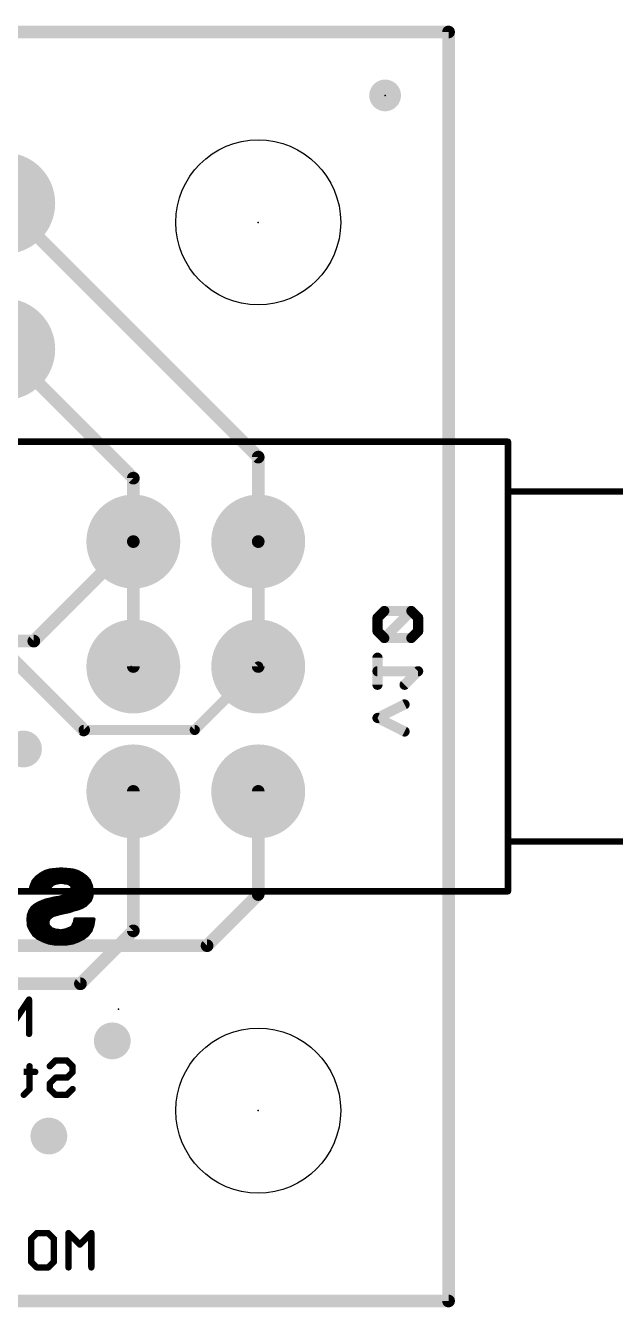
# Model space of a CAD drawing. Extents: x -34 to 73, y -20 to 26.
# Drawn here: x 23.28 to 35.09, y -0.13 to 25.53 of the extents above; entities that cross this region are included whole.
import ezdxf

# ---------------------------------------------------------------- set-up
doc = ezdxf.new("R2010")
doc.units = 0
for name, color, linetype in [('1', 12, 'CONTINUOUS'), ('16', 132, 'CONTINUOUS'), ('17', 110, 'CONTINUOUS'), ('18', 110, 'CONTINUOUS'), ('20', 53, 'CONTINUOUS'), ('21', 41, 'CONTINUOUS'), ('22', 40, 'CONTINUOUS'), ('23', 53, 'CONTINUOUS'), ('24', 53, 'CONTINUOUS'), ('51', 53, 'CONTINUOUS')]:
    doc.layers.add(name, color=color, linetype=linetype)

# ---------------------------------------------------------------- blocks, each defined once
blk = doc.blocks.new('PIE')
at = {"const_width": 0.5}
blk.add_lwpolyline([(0, -0.25, 1), (0, 0.25, 1), (0, -0.25)], format="xyb", dxfattribs=at)
blk = doc.blocks.new('ROUNDP')
at = {"const_width": 0.5}
blk.add_lwpolyline([(0, -0.25, 1), (0, 0.25, 1), (0, -0.25)], format="xyb", dxfattribs=at)
blk = doc.blocks.new('ROUNDV')
at = {"const_width": 0.5}
blk.add_lwpolyline([(0, -0.25, 1), (0, 0.25, 1), (0, -0.25)], format="xyb", dxfattribs=at)

msp = doc.modelspace()

# ---------------------------------------------------------------- linework, layer by layer
at = {"layer": '1'}
for points, const_width in [([(0, 25.4), (31.75, 25.4)], 0.254), ([(31.75, 25.4), (31.75, 0)], 0.254), ([(22.86, 21.971), (27.94, 16.891)], 0.254), ([(22.86, 19.05), (25.44, 16.47)], 0.254), ([(27.94, 16.891), (27.94, 15.2)], 0.254), ([(25.44, 16.47), (25.44, 15.2)], 0.254), ([(25.44, 15.2), (25.44, 12.7)], 0.254), ([(27.94, 15.2), (27.94, 12.7)], 0.254), ([(22.6676, 13.208), (24.4456, 11.43)], 0.254), ([(26.67, 11.43), (27.94, 12.7)], 0.2032), ([(24.4456, 11.43), (26.67, 11.43)], 0.2032), ([(27.94, 10.2), (27.94, 8.1359)], 0.254), ([(27.94, 8.1359), (26.9161, 7.112)], 0.254), ([(26.9161, 7.112), (21.463, 7.112)], 0.254), ([(31.75, 0), (0, 0)], 0.254)]:
    msp.add_lwpolyline(points, dxfattribs=dict(at, const_width=const_width))
for points, const_width in [([(31.8135, 25.4, 1), (31.6865, 25.4)], 0.127), ([(31.75, 25.3365, 1), (31.75, 25.4635)], 0.127), ([(28.0035, 16.891, 1), (27.8765, 16.891)], 0.127), ([(27.8951, 16.8461, 1), (27.9849, 16.9359)], 0.127), ([(25.5035, 16.47, 1), (25.3765, 16.47)], 0.127), ([(25.3951, 16.4251, 1), (25.4849, 16.5149)], 0.127), ([(25.5035, 15.2, 1), (25.3765, 15.2)], 0.127), ([(25.3765, 15.2, 1), (25.5035, 15.2)], 0.127), ([(28.0035, 15.2, 1), (27.8765, 15.2)], 0.127), ([(27.8765, 15.2, 1), (28.0035, 15.2)], 0.127), ([(25.3765, 12.7, 1), (25.5035, 12.7)], 0.127), ([(27.8765, 12.7, 1), (28.0035, 12.7)], 0.127), ([(27.9759, 12.6641, 1), (27.9041, 12.7359)], 0.1016), ([(24.4007, 11.3851, 1), (24.4905, 11.4749)], 0.127), ([(24.4456, 11.4808, 1), (24.4456, 11.3792)], 0.1016), ([(26.6341, 11.4659, 1), (26.7059, 11.3941)], 0.1016), ([(26.67, 11.3792, 1), (26.67, 11.4808)], 0.1016), ([(28.0035, 10.2, 1), (27.8765, 10.2)], 0.127), ([(27.9849, 8.091, 1), (27.8951, 8.1808)], 0.127), ([(27.8765, 8.1359, 1), (28.0035, 8.1359)], 0.127), ([(26.8712, 7.1569, 1), (26.961, 7.0671)], 0.127), ([(26.9161, 7.0485, 1), (26.9161, 7.1755)], 0.127), ([(31.6865, 0, 1), (31.8135, 0)], 0.127), ([(31.75, -0.0635, 1), (31.75, 0.0635)], 0.127)]:
    msp.add_lwpolyline(points, format="xyb", dxfattribs=dict(at, const_width=const_width))
at = {"layer": '16'}
for points, const_width in [([(0, 25.4), (31.75, 25.4)], 0.254), ([(31.75, 25.4), (31.75, 0)], 0.254), ([(23.448, 13.208), (25.44, 15.2)], 0.254), ([(30.4632, 13.8117), (30.3276, 13.6761)], 0.2032), ([(31.0055, 13.8117), (30.4632, 13.8117)], 0.2032), ([(30.4632, 13.2694), (31.0055, 13.8117)], 0.2032), ([(31.1411, 13.6761), (31.0055, 13.8117)], 0.2032), ([(30.3276, 13.6761), (30.3276, 13.4049)], 0.2032), ([(31.1411, 13.4049), (31.1411, 13.6761)], 0.2032), ([(30.3276, 13.4049), (30.4632, 13.2694)], 0.2032), ([(30.4632, 13.2694), (31.0055, 13.2694)], 0.2032), ([(31.0055, 13.2694), (31.1411, 13.4049)], 0.2032), ([(23.448, 13.208), (11.557, 13.208)], 0.254), ([(30.3276, 12.3338), (30.3276, 12.8762)], 0.2032), ([(31.1411, 12.605), (30.3276, 12.605)], 0.2032), ([(30.8699, 12.3338), (31.1411, 12.605)], 0.2032), ([(30.3276, 11.6695), (30.8699, 11.9406)], 0.2032), ([(30.8699, 11.3983), (30.3276, 11.6695)], 0.2032), ([(25.44, 10.2), (25.44, 7.4088)], 0.254), ([(25.44, 7.4088), (24.3812, 6.35)], 0.254), ([(24.3812, 6.35), (11.192, 6.35)], 0.254), ([(31.75, 0), (0, 0)], 0.254)]:
    msp.add_lwpolyline(points, dxfattribs=dict(at, const_width=const_width))
for points, const_width in [([(31.8135, 25.4, 1), (31.6865, 25.4)], 0.127), ([(31.75, 25.3365, 1), (31.75, 25.4635)], 0.127), ([(25.4849, 15.1551, 1), (25.3951, 15.2449)], 0.127), ([(30.4632, 13.8625, 1), (30.4632, 13.7609)], 0.1016), ([(30.4991, 13.7758, 1), (30.4273, 13.8476)], 0.1016), ([(31.0414, 13.8476, 1), (30.9696, 13.7758)], 0.1016), ([(31.0414, 13.7758, 1), (30.9696, 13.8476)], 0.1016), ([(31.0055, 13.7609, 1), (31.0055, 13.8625)], 0.1016), ([(30.3784, 13.6761, 1), (30.2768, 13.6761)], 0.1016), ([(30.2917, 13.712, 1), (30.3635, 13.6402)], 0.1016), ([(31.1919, 13.6761, 1), (31.0903, 13.6761)], 0.1016), ([(31.1052, 13.6402, 1), (31.177, 13.712)], 0.1016), ([(30.3635, 13.4409, 1), (30.2917, 13.369)], 0.1016), ([(30.2768, 13.4049, 1), (30.3784, 13.4049)], 0.1016), ([(30.4632, 13.3202, 1), (30.4632, 13.2186)], 0.1016), ([(30.4273, 13.3053, 1), (30.4991, 13.2334)], 0.1016), ([(30.4273, 13.2334, 1), (30.4991, 13.3053)], 0.1016), ([(30.9696, 13.3053, 1), (31.0414, 13.2334)], 0.1016), ([(31.0055, 13.2186, 1), (31.0055, 13.3202)], 0.1016), ([(31.0903, 13.4049, 1), (31.1919, 13.4049)], 0.1016), ([(31.177, 13.369, 1), (31.1052, 13.4409)], 0.1016), ([(23.4031, 13.2529, 1), (23.4929, 13.1631)], 0.127), ([(23.448, 13.1445, 1), (23.448, 13.2715)], 0.127), ([(30.3784, 12.8762, 1), (30.2768, 12.8762)], 0.1016), ([(30.3276, 12.6558, 1), (30.3276, 12.5542)], 0.1016), ([(31.177, 12.5691, 1), (31.1052, 12.6409)], 0.1016), ([(31.1411, 12.5542, 1), (31.1411, 12.6558)], 0.1016), ([(30.2768, 12.3338, 1), (30.3784, 12.3338)], 0.1016), ([(30.834, 12.3698, 1), (30.9058, 12.2979)], 0.1016), ([(30.8926, 11.8952, 1), (30.8472, 11.9861)], 0.1016), ([(30.3503, 11.7149, 1), (30.3049, 11.624)], 0.1016), ([(30.3049, 11.7149, 1), (30.3503, 11.624)], 0.1016), ([(30.8472, 11.3529, 1), (30.8926, 11.4438)], 0.1016), ([(25.5035, 10.2, 1), (25.3765, 10.2)], 0.127), ([(25.3765, 7.4088, 1), (25.5035, 7.4088)], 0.127), ([(25.4849, 7.3639, 1), (25.3951, 7.4537)], 0.127), ([(24.3363, 6.3949, 1), (24.4261, 6.3051)], 0.127), ([(24.3812, 6.2865, 1), (24.3812, 6.4135)], 0.127), ([(31.6865, 0, 1), (31.8135, 0)], 0.127), ([(31.75, -0.0635, 1), (31.75, 0.0635)], 0.127)]:
    msp.add_lwpolyline(points, format="xyb", dxfattribs=dict(at, const_width=const_width))
at = {"layer": '20', "const_width": 0.2032}
for points in [[(31.75, 25.4), (0, 25.4)], [(31.75, 0), (31.75, 25.4)], [(0, 0), (31.75, 0)]]:
    msp.add_lwpolyline(points, dxfattribs=at)
at = {"layer": '20', "const_width": 0.1016}
for points in [[(31.8008, 25.4, 1), (31.6992, 25.4)], [(31.75, 25.3492, 1), (31.75, 25.4508)], [(31.6992, 0, 1), (31.8008, 0)], [(31.75, -0.0508, 1), (31.75, 0.0508)]]:
    msp.add_lwpolyline(points, format="xyb", dxfattribs=at)
at = {"layer": '20'}
for centre in [(27.94, 21.59), (27.94, 3.81)]:
    msp.add_circle(centre, 1.651, dxfattribs=at)
at = {"layer": '21', "const_width": 0.127}
for points in [[(17.14, 17.2), (32.94, 17.2)], [(32.94, 17.2), (32.94, 8.2)], [(32.94, 8.2), (17.14, 8.2)]]:
    msp.add_lwpolyline(points, dxfattribs=at)
at = {"layer": '21', "const_width": 0.0635}
for points in [[(32.9718, 17.2, 1), (32.9083, 17.2)], [(32.94, 17.1683, 1), (32.94, 17.2317)], [(32.9083, 8.2, 1), (32.9718, 8.2)], [(32.94, 8.1683, 1), (32.94, 8.2318)]]:
    msp.add_lwpolyline(points, format="xyb", dxfattribs=at)
at = {"layer": '22'}
for points, const_width in [([(23.506, 8.482), (23.436, 8.402)], 0.0762), ([(23.4852, 8.4582), (24.5164, 8.4582)], 0.0762), ([(23.586, 8.542), (23.506, 8.482)], 0.0762), ([(23.5759, 8.5344), (24.4261, 8.5344)], 0.0762), ([(23.676, 8.592), (23.586, 8.542)], 0.0762), ([(23.776, 8.622), (23.676, 8.592)], 0.0762), ([(23.738, 8.6106), (24.264, 8.6106)], 0.0762), ([(23.886, 8.632), (23.776, 8.622)], 0.0762), ([(23.996, 8.642), (23.886, 8.632)], 0.0762), ([(24.116, 8.632), (23.996, 8.642)], 0.0762), ([(24.226, 8.622), (24.116, 8.632)], 0.0762), ([(24.326, 8.592), (24.226, 8.622)], 0.0762), ([(24.416, 8.542), (24.326, 8.592)], 0.0762), ([(24.496, 8.482), (24.416, 8.542)], 0.0762), ([(24.556, 8.412), (24.496, 8.482)], 0.0762), ([(23.396, 8.302), (23.376, 8.192)], 0.0762), ([(23.376, 8.192), (23.746, 8.192)], 0.0762), ([(23.3828, 8.2296), (23.7535, 8.2296)], 0.0762), ([(23.436, 8.402), (23.396, 8.302)], 0.0762), ([(23.3975, 8.3058), (23.7898, 8.3058)], 0.0762), ([(23.428, 8.382), (24.568, 8.382)], 0.0762), ([(23.746, 8.192), (23.756, 8.242)], 0.0762), ([(23.756, 8.242), (23.766, 8.282)], 0.0762), ([(23.766, 8.282), (23.796, 8.312)], 0.0762), ([(23.796, 8.312), (23.826, 8.342)], 0.0762), ([(23.826, 8.342), (23.866, 8.362)], 0.0762), ([(23.866, 8.362), (23.906, 8.372)], 0.0762), ([(23.906, 8.372), (23.956, 8.382)], 0.0762), ([(23.956, 8.382), (24.046, 8.382)], 0.0762), ([(24.046, 8.382), (24.076, 8.372)], 0.0762), ([(24.076, 8.372), (24.116, 8.372)], 0.0762), ([(24.116, 8.372), (24.146, 8.362)], 0.0762), ([(24.146, 8.362), (24.176, 8.342)], 0.0762), ([(24.176, 8.342), (24.206, 8.322)], 0.0762), ([(24.216, 8.202), (24.186, 8.162)], 0.0762), ([(24.206, 8.322), (24.216, 8.292)], 0.0762), ([(24.2114, 8.3058), (24.597, 8.3058)], 0.0762), ([(24.216, 8.292), (24.226, 8.252)], 0.0762), ([(24.226, 8.252), (24.216, 8.202)], 0.0762), ([(24.2215, 8.2296), (24.6087, 8.2296)], 0.0762), ([(24.596, 8.312), (24.556, 8.412)], 0.0762), ([(24.616, 8.182), (24.596, 8.312)], 0.0762), ([(24.606, 8.102), (24.616, 8.182)], 0.0762), ([(23.476, 7.922), (23.416, 7.872)], 0.0762), ([(23.546, 7.962), (23.476, 7.922)], 0.0762), ([(23.4809, 7.9248), (24.4788, 7.9248)], 0.0762), ([(23.616, 7.992), (23.546, 7.962)], 0.0762), ([(23.696, 8.022), (23.616, 7.992)], 0.0762), ([(23.64, 8.001), (24.555, 8.001)], 0.0762), ([(23.786, 8.042), (23.696, 8.022)], 0.0762), ([(23.866, 8.062), (23.786, 8.042)], 0.0762), ([(23.946, 8.072), (23.866, 8.062)], 0.0762), ([(24.016, 8.092), (23.946, 8.072)], 0.0762), ([(23.9642, 8.0772), (24.5967, 8.0772)], 0.0762), ([(24.086, 8.112), (24.016, 8.092)], 0.0762), ([(24.146, 8.132), (24.086, 8.112)], 0.0762), ([(24.186, 8.162), (24.146, 8.132)], 0.0762), ([(24.1745, 8.1534), (24.6124, 8.1534)], 0.0762), ([(24.406, 7.882), (24.476, 7.922)], 0.0762), ([(24.476, 7.922), (24.526, 7.972)], 0.0762), ([(24.526, 7.972), (24.576, 8.022)], 0.0762), ([(24.576, 8.022), (24.606, 8.102)], 0.0762), ([(23.346, 7.732), (23.336, 7.642)], 0.0762), ([(23.342, 7.6962), (23.793, 7.6962)], 0.0762), ([(23.376, 7.812), (23.346, 7.732)], 0.0762), ([(23.3612, 7.7724), (24.0228, 7.7724)], 0.0762), ([(23.416, 7.872), (23.376, 7.812)], 0.0762), ([(23.4004, 7.8486), (24.3124, 7.8486)], 0.0762), ([(23.736, 7.632), (23.756, 7.662)], 0.0762), ([(23.756, 7.662), (23.786, 7.692)], 0.0762), ([(23.786, 7.692), (23.836, 7.722)], 0.0762), ([(23.836, 7.722), (23.906, 7.742)], 0.0762), ([(23.906, 7.742), (23.976, 7.762)], 0.0762), ([(23.976, 7.762), (24.066, 7.782)], 0.0762), ([(24.066, 7.782), (24.166, 7.802)], 0.0762), ([(24.166, 7.802), (24.246, 7.832)], 0.0762), ([(24.246, 7.832), (24.326, 7.852)], 0.0762), ([(24.326, 7.852), (24.406, 7.882)], 0.0762), ([(23.336, 7.642), (23.346, 7.512)], 0.0762), ([(23.3377, 7.62), (23.733, 7.62)], 0.0762), ([(23.3436, 7.5438), (23.726, 7.5438)], 0.0762), ([(23.346, 7.512), (23.396, 7.412)], 0.0762), ([(23.3682, 7.4676), (23.7804, 7.4676)], 0.0762), ([(23.396, 7.412), (23.456, 7.322)], 0.0762), ([(23.726, 7.592), (23.736, 7.632)], 0.0762), ([(23.726, 7.542), (23.726, 7.592)], 0.0762), ([(23.746, 7.502), (23.726, 7.542)], 0.0762), ([(23.776, 7.472), (23.746, 7.502)], 0.0762), ([(23.806, 7.442), (23.776, 7.472)], 0.0762), ([(23.846, 7.432), (23.806, 7.442)], 0.0762), ([(23.896, 7.412), (23.846, 7.432)], 0.0762), ([(23.936, 7.412), (23.896, 7.412)], 0.0762), ([(23.976, 7.402), (23.936, 7.412)], 0.0762), ([(24.036, 7.412), (23.976, 7.402)], 0.0762), ([(24.086, 7.422), (24.036, 7.412)], 0.0762), ([(24.136, 7.442), (24.086, 7.422)], 0.0762), ([(24.186, 7.462), (24.136, 7.442)], 0.0762), ([(24.226, 7.492), (24.186, 7.462)], 0.0762), ([(24.1935, 7.4676), (24.6062, 7.4676)], 0.0762), ([(24.246, 7.542), (24.226, 7.492)], 0.0762), ([(24.266, 7.582), (24.246, 7.542)], 0.0762), ([(24.2469, 7.5438), (24.6296, 7.5438)], 0.0762), ([(24.276, 7.642), (24.266, 7.582)], 0.0762), ([(24.2723, 7.62), (24.6423, 7.62)], 0.0762), ([(24.326, 7.642), (24.276, 7.642)], 0.0762), ([(24.646, 7.642), (24.326, 7.642)], 0.0762), ([(24.516, 7.322), (24.586, 7.412)], 0.0762), ([(24.586, 7.412), (24.626, 7.522)], 0.0762), ([(24.626, 7.522), (24.646, 7.642)], 0.0762), ([(23.4097, 7.3914), (24.57, 7.3914)], 0.0762), ([(23.456, 7.322), (23.536, 7.262)], 0.0762), ([(23.4651, 7.3152), (24.5069, 7.3152)], 0.0762), ([(23.536, 7.262), (23.636, 7.212)], 0.0762), ([(23.582, 7.239), (24.39, 7.239)], 0.0762), ([(23.636, 7.212), (23.746, 7.172)], 0.0762), ([(23.746, 7.172), (23.866, 7.152)], 0.0762), ([(23.8012, 7.1628), (24.1708, 7.1628)], 0.0762), ([(23.866, 7.152), (24.106, 7.152)], 0.0762), ([(24.106, 7.152), (24.226, 7.172)], 0.0762), ([(24.226, 7.172), (24.336, 7.212)], 0.0762), ([(24.336, 7.212), (24.436, 7.262)], 0.0762), ([(24.436, 7.262), (24.516, 7.322)], 0.0762), ([(23.3523, 6.0331), (22.8947, 5.3467)], 0.127), ([(23.3523, 5.3467), (23.3523, 6.0331)], 0.127), ([(23.7678, 4.6995), (23.8822, 4.8139)], 0.127), ([(23.8822, 4.8139), (24.111, 4.8139)], 0.127), ([(24.111, 4.8139), (24.2254, 4.6995)], 0.127), ([(23.477, 4.5851), (23.2482, 4.5851)], 0.127), ([(23.3626, 4.6995), (23.3626, 4.2419)], 0.127), ([(24.2254, 4.5851), (24.111, 4.4707)], 0.127), ([(24.2254, 4.6995), (24.2254, 4.5851)], 0.127), ([(23.8822, 4.4707), (23.7678, 4.3563)], 0.127), ([(23.7678, 4.3563), (23.7678, 4.2419)], 0.127), ([(24.111, 4.4707), (23.8822, 4.4707)], 0.127), ([(23.3626, 4.2419), (23.2482, 4.1275)], 0.127), ([(23.7678, 4.2419), (23.8822, 4.1275)], 0.127), ([(23.8822, 4.1275), (24.111, 4.1275)], 0.127), ([(24.111, 4.1275), (24.2254, 4.2419)], 0.127), ([(23.3936, 1.2451), (23.508, 1.3595)], 0.127), ([(23.3936, 0.7875), (23.3936, 1.2451)], 0.127), ([(23.508, 1.3595), (23.7368, 1.3595)], 0.127), ([(23.7368, 1.3595), (23.8512, 1.2451)], 0.127), ([(23.8512, 1.2451), (23.8512, 0.7875)], 0.127), ([(24.3708, 1.1307), (24.142, 1.3595)], 0.127), ([(24.142, 1.3595), (24.142, 0.6731)], 0.127), ([(24.5996, 1.3595), (24.3708, 1.1307)], 0.127), ([(24.5996, 0.6731), (24.5996, 1.3595)], 0.127), ([(23.508, 0.6731), (23.3936, 0.7875)], 0.127), ([(23.8512, 0.7875), (23.7368, 0.6731)], 0.127), ([(23.7368, 0.6731), (23.508, 0.6731)], 0.127)]:
    msp.add_lwpolyline(points, dxfattribs=dict(at, const_width=const_width))
for points, const_width in [([(23.4852, 8.4772, 1), (23.4852, 8.4391)], 0.0381), ([(23.4946, 8.4972, 1), (23.5174, 8.4668)], 0.0381), ([(23.5203, 8.4695, 1), (23.4917, 8.4945)], 0.0381), ([(23.5759, 8.5534, 1), (23.5759, 8.5153)], 0.0381), ([(23.5767, 8.5587, 1), (23.5953, 8.5253)], 0.0381), ([(23.5974, 8.5268, 1), (23.5746, 8.5572)], 0.0381), ([(23.6705, 8.6102, 1), (23.6815, 8.5738)], 0.0381), ([(23.6853, 8.5753, 1), (23.6667, 8.6087)], 0.0381), ([(23.738, 8.6296, 1), (23.738, 8.5915)], 0.0381), ([(23.7743, 8.641, 1), (23.7777, 8.603)], 0.0381), ([(23.7815, 8.6038, 1), (23.7705, 8.6402)], 0.0381), ([(23.8843, 8.651, 1), (23.8877, 8.613)], 0.0381), ([(23.8877, 8.613, 1), (23.8843, 8.651)], 0.0381), ([(23.9976, 8.661, 1), (23.9944, 8.623)], 0.0381), ([(23.9977, 8.623, 1), (23.9943, 8.661)], 0.0381), ([(24.1177, 8.651, 1), (24.1143, 8.613)], 0.0381), ([(24.1144, 8.613, 1), (24.1176, 8.651)], 0.0381), ([(24.2315, 8.6402, 1), (24.2205, 8.6038)], 0.0381), ([(24.2243, 8.603, 1), (24.2277, 8.641)], 0.0381), ([(24.264, 8.5915, 1), (24.264, 8.6296)], 0.0381), ([(24.3353, 8.6087, 1), (24.3167, 8.5753)], 0.0381), ([(24.3205, 8.5738, 1), (24.3315, 8.6102)], 0.0381), ([(24.4274, 8.5572, 1), (24.4046, 8.5268)], 0.0381), ([(24.4067, 8.5253, 1), (24.4253, 8.5587)], 0.0381), ([(24.4261, 8.5153, 1), (24.4261, 8.5534)], 0.0381), ([(24.5105, 8.4944, 1), (24.4815, 8.4696)], 0.0381), ([(24.4846, 8.4668, 1), (24.5074, 8.4972)], 0.0381), ([(24.5164, 8.4391, 1), (24.5164, 8.4772)], 0.0381), ([(23.376, 8.2111, 1), (23.376, 8.173)], 0.0381), ([(23.3573, 8.1954, 1), (23.3947, 8.1886)], 0.0381), ([(23.3828, 8.2486, 1), (23.3828, 8.2105)], 0.0381), ([(23.3783, 8.3091, 1), (23.4137, 8.2949)], 0.0381), ([(23.4147, 8.2986, 1), (23.3773, 8.3054)], 0.0381), ([(23.3975, 8.3248, 1), (23.3975, 8.2867)], 0.0381), ([(23.428, 8.401, 1), (23.428, 8.3629)], 0.0381), ([(23.4217, 8.4145, 1), (23.4503, 8.3895)], 0.0381), ([(23.4537, 8.3949, 1), (23.4183, 8.4091)], 0.0381), ([(23.7273, 8.1957, 1), (23.7647, 8.1883)], 0.0381), ([(23.7375, 8.2466, 1), (23.7745, 8.2374)], 0.0381), ([(23.7747, 8.2383, 1), (23.7373, 8.2457)], 0.0381), ([(23.746, 8.173, 1), (23.746, 8.2111)], 0.0381), ([(23.7525, 8.2955, 1), (23.7795, 8.2685)], 0.0381), ([(23.7845, 8.2774, 1), (23.7475, 8.2866)], 0.0381), ([(23.7535, 8.2105, 1), (23.7535, 8.2486)], 0.0381), ([(23.7825, 8.3255, 1), (23.8095, 8.2985)], 0.0381), ([(23.8095, 8.2985, 1), (23.7825, 8.3255)], 0.0381), ([(23.7898, 8.2867, 1), (23.7898, 8.3248)], 0.0381), ([(23.8175, 8.359, 1), (23.8345, 8.325)], 0.0381), ([(23.8395, 8.3285, 1), (23.8125, 8.3555)], 0.0381), ([(23.8614, 8.3805, 1), (23.8706, 8.3435)], 0.0381), ([(23.8745, 8.345, 1), (23.8575, 8.379)], 0.0381), ([(23.9023, 8.3907, 1), (23.9097, 8.3533)], 0.0381), ([(23.9106, 8.3535, 1), (23.9014, 8.3905)], 0.0381), ([(23.956, 8.401, 1), (23.956, 8.3629)], 0.0381), ([(23.9597, 8.3633, 1), (23.9523, 8.4007)], 0.0381), ([(24.052, 8.4001, 1), (24.04, 8.3639)], 0.0381), ([(24.046, 8.3629, 1), (24.046, 8.401)], 0.0381), ([(24.076, 8.391, 1), (24.076, 8.3529)], 0.0381), ([(24.07, 8.3539, 1), (24.082, 8.3901)], 0.0381), ([(24.122, 8.3901, 1), (24.11, 8.3539)], 0.0381), ([(24.116, 8.3529, 1), (24.116, 8.391)], 0.0381), ([(24.1566, 8.3779, 1), (24.1354, 8.3461)], 0.0381), ([(24.14, 8.3439, 1), (24.152, 8.3801)], 0.0381), ([(24.1866, 8.3579, 1), (24.1654, 8.3261)], 0.0381), ([(24.1654, 8.3261, 1), (24.1866, 8.3579)], 0.0381), ([(24.2241, 8.328, 1), (24.1879, 8.316)], 0.0381), ([(24.2114, 8.3248, 1), (24.2114, 8.2867)], 0.0381), ([(24.1954, 8.3061, 1), (24.2166, 8.3379)], 0.0381), ([(24.2345, 8.2966, 1), (24.1975, 8.2874)], 0.0381), ([(24.1973, 8.2057, 1), (24.2347, 8.1983)], 0.0381), ([(24.1979, 8.286, 1), (24.2341, 8.298)], 0.0381), ([(24.2312, 8.1906, 1), (24.2008, 8.2134)], 0.0381), ([(24.2215, 8.2486, 1), (24.2215, 8.2105)], 0.0381), ([(24.2447, 8.2483, 1), (24.2073, 8.2557)], 0.0381), ([(24.2075, 8.2474, 1), (24.2445, 8.2566)], 0.0381), ([(24.5737, 8.4191, 1), (24.5383, 8.4049)], 0.0381), ([(24.5415, 8.3996, 1), (24.5705, 8.4244)], 0.0381), ([(24.568, 8.3629, 1), (24.568, 8.401)], 0.0381), ([(24.6148, 8.3149, 1), (24.5772, 8.3091)], 0.0381), ([(24.5783, 8.3049, 1), (24.6137, 8.3191)], 0.0381), ([(24.597, 8.2867, 1), (24.597, 8.3248)], 0.0381), ([(24.6349, 8.1796, 1), (24.5971, 8.1844)], 0.0381), ([(24.6087, 8.2105, 1), (24.6087, 8.2486)], 0.0381), ([(23.4665, 7.9385, 1), (23.4855, 7.9055)], 0.0381), ([(23.4809, 7.9439, 1), (23.4809, 7.9058)], 0.0381), ([(23.4882, 7.9074, 1), (23.4638, 7.9366)], 0.0381), ([(23.5385, 7.9795, 1), (23.5535, 7.9445)], 0.0381), ([(23.5555, 7.9455, 1), (23.5365, 7.9785)], 0.0381), ([(23.6093, 8.0098, 1), (23.6227, 7.9742)], 0.0381), ([(23.6235, 7.9745, 1), (23.6085, 8.0095)], 0.0381), ([(23.64, 8.0201, 1), (23.64, 7.982)], 0.0381), ([(23.6919, 8.0406, 1), (23.7001, 8.0034)], 0.0381), ([(23.7027, 8.0042, 1), (23.6893, 8.0398)], 0.0381), ([(23.7814, 8.0605, 1), (23.7906, 8.0235)], 0.0381), ([(23.7901, 8.0234, 1), (23.7819, 8.0606)], 0.0381), ([(23.8636, 8.0809, 1), (23.8684, 8.0431)], 0.0381), ([(23.8706, 8.0435, 1), (23.8614, 8.0805)], 0.0381), ([(23.9408, 8.0903, 1), (23.9512, 8.0537)], 0.0381), ([(23.9484, 8.0531, 1), (23.9436, 8.0909)], 0.0381), ([(23.9642, 8.0963, 1), (23.9642, 8.0582)], 0.0381), ([(24.0108, 8.1103, 1), (24.0212, 8.0737)], 0.0381), ([(24.0212, 8.0737, 1), (24.0108, 8.1103)], 0.0381), ([(24.08, 8.1301, 1), (24.092, 8.0939)], 0.0381), ([(24.0912, 8.0937, 1), (24.0808, 8.1303)], 0.0381), ([(24.1346, 8.1472, 1), (24.1574, 8.1168)], 0.0381), ([(24.152, 8.1139, 1), (24.14, 8.1501)], 0.0381), ([(24.1745, 8.1724, 1), (24.1745, 8.1343)], 0.0381), ([(24.1708, 8.1734, 1), (24.2012, 8.1506)], 0.0381), ([(24.1974, 8.1468, 1), (24.1746, 8.1772)], 0.0381), ([(24.4625, 7.9355, 1), (24.4895, 7.9085)], 0.0381), ([(24.4855, 7.9055, 1), (24.4665, 7.9385)], 0.0381), ([(24.4788, 7.9058, 1), (24.4788, 7.9439)], 0.0381), ([(24.5125, 7.9855, 1), (24.5395, 7.9585)], 0.0381), ([(24.5395, 7.9585, 1), (24.5125, 7.9855)], 0.0381), ([(24.555, 7.982, 1), (24.555, 8.0201)], 0.0381), ([(24.5582, 8.0287, 1), (24.5938, 8.0153)], 0.0381), ([(24.5895, 8.0085, 1), (24.5625, 8.0355)], 0.0381), ([(24.5871, 8.1044, 1), (24.6249, 8.0996)], 0.0381), ([(24.6238, 8.0953, 1), (24.5882, 8.1087)], 0.0381), ([(24.5967, 8.0582, 1), (24.5967, 8.0963)], 0.0381), ([(24.5972, 8.1791, 1), (24.6348, 8.1849)], 0.0381), ([(24.6124, 8.1343, 1), (24.6124, 8.1724)], 0.0381), ([(23.342, 7.7153, 1), (23.342, 7.6772)], 0.0381), ([(23.3282, 7.7387, 1), (23.3638, 7.7253)], 0.0381), ([(23.3649, 7.7299, 1), (23.3271, 7.7341)], 0.0381), ([(23.3612, 7.7915, 1), (23.3612, 7.7534)], 0.0381), ([(23.3601, 7.8226, 1), (23.3919, 7.8014)], 0.0381), ([(23.3938, 7.8053, 1), (23.3582, 7.8187)], 0.0381), ([(23.4004, 7.8677, 1), (23.4004, 7.8296)], 0.0381), ([(23.4038, 7.8866, 1), (23.4282, 7.8574)], 0.0381), ([(23.4319, 7.8614, 1), (23.4001, 7.8826)], 0.0381), ([(23.7719, 7.6514, 1), (23.7401, 7.6726)], 0.0381), ([(23.7762, 7.7083, 1), (23.7958, 7.6757)], 0.0381), ([(23.7995, 7.6785, 1), (23.7725, 7.7055)], 0.0381), ([(23.793, 7.6772, 1), (23.793, 7.7153)], 0.0381), ([(23.8308, 7.7403, 1), (23.8412, 7.7037)], 0.0381), ([(23.8458, 7.7057, 1), (23.8262, 7.7383)], 0.0381), ([(23.9008, 7.7603, 1), (23.9112, 7.7237)], 0.0381), ([(23.9112, 7.7237, 1), (23.9008, 7.7603)], 0.0381), ([(23.9719, 7.7806, 1), (23.9801, 7.7434)], 0.0381), ([(23.9812, 7.7437, 1), (23.9708, 7.7803)], 0.0381), ([(24.0228, 7.7534, 1), (24.0228, 7.7915)], 0.0381), ([(24.0623, 7.8007, 1), (24.0697, 7.7633)], 0.0381), ([(24.0701, 7.7634, 1), (24.0619, 7.8006)], 0.0381), ([(24.1593, 7.8198, 1), (24.1727, 7.7842)], 0.0381), ([(24.1697, 7.7833, 1), (24.1623, 7.8207)], 0.0381), ([(24.2414, 7.8505, 1), (24.2506, 7.8135)], 0.0381), ([(24.2527, 7.8142, 1), (24.2393, 7.8498)], 0.0381), ([(24.3193, 7.8698, 1), (24.3327, 7.8342)], 0.0381), ([(24.3124, 7.8296, 1), (24.3124, 7.8677)], 0.0381), ([(24.3306, 7.8335, 1), (24.3214, 7.8705)], 0.0381), ([(24.3965, 7.8985, 1), (24.4155, 7.8655)], 0.0381), ([(24.4127, 7.8642, 1), (24.3993, 7.8998)], 0.0381), ([(23.355, 7.6435, 1), (23.317, 7.6405)], 0.0381), ([(23.3171, 7.6441, 1), (23.3549, 7.6399)], 0.0381), ([(23.3377, 7.6391, 1), (23.3377, 7.601)], 0.0381), ([(23.3436, 7.5629, 1), (23.3436, 7.5248)], 0.0381), ([(23.363, 7.5205, 1), (23.329, 7.5035)], 0.0381), ([(23.327, 7.5105, 1), (23.365, 7.5135)], 0.0381), ([(23.3682, 7.4867, 1), (23.3682, 7.4486)], 0.0381), ([(23.4119, 7.4226, 1), (23.3801, 7.4014)], 0.0381), ([(23.7075, 7.5966, 1), (23.7445, 7.5874)], 0.0381), ([(23.743, 7.5505, 1), (23.709, 7.5335)], 0.0381), ([(23.7451, 7.592, 1), (23.707, 7.592)], 0.0381), ([(23.707, 7.542, 1), (23.7451, 7.542)], 0.0381), ([(23.7201, 7.6426, 1), (23.7519, 7.6214)], 0.0381), ([(23.7545, 7.6274, 1), (23.7175, 7.6366)], 0.0381), ([(23.726, 7.5248, 1), (23.726, 7.5629)], 0.0381), ([(23.7595, 7.5155, 1), (23.7325, 7.4885)], 0.0381), ([(23.729, 7.4935, 1), (23.763, 7.5105)], 0.0381), ([(23.733, 7.601, 1), (23.733, 7.6391)], 0.0381), ([(23.7425, 7.6755, 1), (23.7695, 7.6485)], 0.0381), ([(23.7895, 7.4855, 1), (23.7625, 7.4585)], 0.0381), ([(23.7625, 7.4585, 1), (23.7895, 7.4855)], 0.0381), ([(23.7804, 7.4486, 1), (23.7804, 7.4867)], 0.0381), ([(23.8106, 7.4605, 1), (23.8014, 7.4235)], 0.0381), ([(23.7925, 7.4285, 1), (23.8195, 7.4555)], 0.0381), ([(23.8531, 7.4497, 1), (23.8389, 7.4143)], 0.0381), ([(23.8414, 7.4135, 1), (23.8506, 7.4505)], 0.0381), ([(23.896, 7.431, 1), (23.896, 7.3929)], 0.0381), ([(23.8889, 7.3943, 1), (23.9031, 7.4297)], 0.0381), ([(23.9406, 7.4305, 1), (23.9314, 7.3935)], 0.0381), ([(23.936, 7.3929, 1), (23.936, 7.431)], 0.0381), ([(23.9729, 7.4208, 1), (23.9791, 7.3832)], 0.0381), ([(24.0323, 7.4307, 1), (24.0397, 7.3933)], 0.0381), ([(24.0391, 7.3932, 1), (24.0329, 7.4308)], 0.0381), ([(24.0789, 7.4397, 1), (24.0931, 7.4043)], 0.0381), ([(24.0897, 7.4033, 1), (24.0823, 7.4407)], 0.0381), ([(24.1289, 7.4597, 1), (24.1431, 7.4243)], 0.0381), ([(24.1431, 7.4243, 1), (24.1289, 7.4597)], 0.0381), ([(24.1746, 7.4772, 1), (24.1974, 7.4468)], 0.0381), ([(24.1935, 7.4867, 1), (24.1935, 7.4486)], 0.0381), ([(24.1931, 7.4443, 1), (24.1789, 7.4797)], 0.0381), ([(24.2083, 7.4991, 1), (24.2437, 7.4849)], 0.0381), ([(24.2374, 7.4768, 1), (24.2146, 7.5072)], 0.0381), ([(24.229, 7.5505, 1), (24.263, 7.5335)], 0.0381), ([(24.2469, 7.5629, 1), (24.2469, 7.5248)], 0.0381), ([(24.2637, 7.5349, 1), (24.2283, 7.5491)], 0.0381), ([(24.2472, 7.5851, 1), (24.2848, 7.5789)], 0.0381), ([(24.283, 7.5735, 1), (24.249, 7.5905)], 0.0381), ([(24.2723, 7.6391, 1), (24.2723, 7.601)], 0.0381), ([(24.276, 7.6611, 1), (24.276, 7.623)], 0.0381), ([(24.2948, 7.6389, 1), (24.2572, 7.6451)], 0.0381), ([(24.326, 7.6611, 1), (24.326, 7.623)], 0.0381), ([(24.326, 7.623, 1), (24.326, 7.6611)], 0.0381), ([(24.601, 7.4003, 1), (24.571, 7.4237)], 0.0381), ([(24.6062, 7.4486, 1), (24.6062, 7.4867)], 0.0381), ([(24.6072, 7.5251, 1), (24.6448, 7.5189)], 0.0381), ([(24.6439, 7.5155, 1), (24.6081, 7.5285)], 0.0381), ([(24.6648, 7.6389, 1), (24.6272, 7.6451)], 0.0381), ([(24.6296, 7.5248, 1), (24.6296, 7.5629)], 0.0381), ([(24.6423, 7.601, 1), (24.6423, 7.6391)], 0.0381), ([(24.646, 7.623, 1), (24.646, 7.6611)], 0.0381), ([(23.379, 7.4035, 1), (23.413, 7.4205)], 0.0381), ([(23.4097, 7.4104, 1), (23.4097, 7.3723)], 0.0381), ([(23.4674, 7.3372, 1), (23.4446, 7.3068)], 0.0381), ([(23.4401, 7.3114, 1), (23.4719, 7.3326)], 0.0381), ([(23.4651, 7.3342, 1), (23.4651, 7.2961)], 0.0381), ([(23.5445, 7.279, 1), (23.5275, 7.245)], 0.0381), ([(23.5246, 7.2468, 1), (23.5474, 7.2772)], 0.0381), ([(23.582, 7.2581, 1), (23.582, 7.22)], 0.0381), ([(23.6425, 7.2299, 1), (23.6295, 7.1941)], 0.0381), ([(23.6275, 7.195, 1), (23.6445, 7.229)], 0.0381), ([(23.7491, 7.1908, 1), (23.7429, 7.1532)], 0.0381), ([(23.7395, 7.1541, 1), (23.7525, 7.1899)], 0.0381), ([(23.8012, 7.1819, 1), (23.8012, 7.1438)], 0.0381), ([(23.866, 7.1711, 1), (23.866, 7.133)], 0.0381), ([(23.8629, 7.1332, 1), (23.8691, 7.1708)], 0.0381), ([(23.9714, 7.3835, 1), (23.9806, 7.4205)], 0.0381), ([(24.1029, 7.1708, 1), (24.1091, 7.1332)], 0.0381), ([(24.106, 7.133, 1), (24.106, 7.1711)], 0.0381), ([(24.1708, 7.1438, 1), (24.1708, 7.1819)], 0.0381), ([(24.2195, 7.1899, 1), (24.2325, 7.1541)], 0.0381), ([(24.2291, 7.1532, 1), (24.2229, 7.1908)], 0.0381), ([(24.3275, 7.229, 1), (24.3445, 7.195)], 0.0381), ([(24.3425, 7.1941, 1), (24.3295, 7.2299)], 0.0381), ([(24.39, 7.22, 1), (24.39, 7.2581)], 0.0381), ([(24.4246, 7.2772, 1), (24.4474, 7.2468)], 0.0381), ([(24.4445, 7.245, 1), (24.4275, 7.279)], 0.0381), ([(24.501, 7.3337, 1), (24.531, 7.3103)], 0.0381), ([(24.5274, 7.3068, 1), (24.5046, 7.3372)], 0.0381), ([(24.5069, 7.2961, 1), (24.5069, 7.3342)], 0.0381), ([(24.5681, 7.4185, 1), (24.6039, 7.4055)], 0.0381), ([(24.57, 7.3723, 1), (24.57, 7.4104)], 0.0381), ([(23.384, 6.0331, 1), (23.3205, 6.0331)], 0.0635), ([(23.3787, 6.0155, 1), (23.3258, 6.0507)], 0.0635), ([(23.3205, 5.3467, 1), (23.384, 5.3467)], 0.0635), ([(23.8822, 4.8456, 1), (23.8822, 4.7821)], 0.0635), ([(23.9047, 4.7914, 1), (23.8598, 4.8363)], 0.0635), ([(24.1335, 4.8363, 1), (24.0886, 4.7914)], 0.0635), ([(24.111, 4.7821, 1), (24.111, 4.8456)], 0.0635), ([(23.3943, 4.6995, 1), (23.3308, 4.6995)], 0.0635), ([(23.477, 4.5533, 1), (23.477, 4.6168)], 0.0635), ([(23.7454, 4.7219, 1), (23.7903, 4.677)], 0.0635), ([(24.2572, 4.6995, 1), (24.1937, 4.6995)], 0.0635), ([(24.203, 4.677, 1), (24.2479, 4.7219)], 0.0635), ([(24.2479, 4.5626, 1), (24.203, 4.6075)], 0.0635), ([(23.7996, 4.3563, 1), (23.7361, 4.3563)], 0.0635), ([(23.7454, 4.3787, 1), (23.7903, 4.3338)], 0.0635), ([(23.8822, 4.5024, 1), (23.8822, 4.4389)], 0.0635), ([(23.9047, 4.4482, 1), (23.8598, 4.4931)], 0.0635), ([(24.0886, 4.4931, 1), (24.1335, 4.4482)], 0.0635), ([(24.111, 4.4389, 1), (24.111, 4.5024)], 0.0635), ([(24.1937, 4.5851, 1), (24.2572, 4.5851)], 0.0635), ([(23.2257, 4.15, 1), (23.2707, 4.105)], 0.0635), ([(23.3308, 4.2419, 1), (23.3943, 4.2419)], 0.0635), ([(23.385, 4.2194, 1), (23.3401, 4.2643)], 0.0635), ([(23.7903, 4.2643, 1), (23.7454, 4.2194)], 0.0635), ([(23.7361, 4.2419, 1), (23.7996, 4.2419)], 0.0635), ([(23.8822, 4.1593, 1), (23.8822, 4.0958)], 0.0635), ([(23.8598, 4.105, 1), (23.9047, 4.15)], 0.0635), ([(24.0886, 4.15, 1), (24.1335, 4.105)], 0.0635), ([(24.111, 4.0958, 1), (24.111, 4.1593)], 0.0635), ([(24.2479, 4.2194, 1), (24.203, 4.2643)], 0.0635), ([(23.4254, 1.2451, 1), (23.3619, 1.2451)], 0.0635), ([(23.3712, 1.2675, 1), (23.4161, 1.2226)], 0.0635), ([(23.508, 1.3912, 1), (23.508, 1.3277)], 0.0635), ([(23.5305, 1.337, 1), (23.4856, 1.3819)], 0.0635), ([(23.7593, 1.3819, 1), (23.7144, 1.337)], 0.0635), ([(23.7368, 1.3277, 1), (23.7368, 1.3912)], 0.0635), ([(23.883, 1.2451, 1), (23.8195, 1.2451)], 0.0635), ([(23.8287, 1.2226, 1), (23.8737, 1.2675)], 0.0635), ([(24.1738, 1.3595, 1), (24.1103, 1.3595)], 0.0635), ([(24.1645, 1.3819, 1), (24.1196, 1.337)], 0.0635), ([(24.6314, 1.3595, 1), (24.5679, 1.3595)], 0.0635), ([(24.6221, 1.337, 1), (24.5772, 1.3819)], 0.0635), ([(24.3484, 1.1531, 1), (24.3933, 1.1082)], 0.0635), ([(24.3484, 1.1082, 1), (24.3933, 1.1531)], 0.0635), ([(23.3619, 0.7875, 1), (23.4254, 0.7875)], 0.0635), ([(23.4161, 0.8099, 1), (23.3712, 0.765)], 0.0635), ([(23.8195, 0.7875, 1), (23.883, 0.7875)], 0.0635), ([(23.8737, 0.765, 1), (23.8287, 0.8099)], 0.0635), ([(23.508, 0.7048, 1), (23.508, 0.6414)], 0.0635), ([(23.4856, 0.6506, 1), (23.5305, 0.6956)], 0.0635), ([(23.7144, 0.6956, 1), (23.7593, 0.6506)], 0.0635), ([(23.7368, 0.6414, 1), (23.7368, 0.7048)], 0.0635), ([(24.1103, 0.6731, 1), (24.1738, 0.6731)], 0.0635), ([(24.5679, 0.6731, 1), (24.6314, 0.6731)], 0.0635)]:
    msp.add_lwpolyline(points, format="xyb", dxfattribs=dict(at, const_width=const_width))
at = {"layer": '23'}
for p in [(30.48, 24.13), (27.94, 21.59), (25.4, 12.7), (27.94, 3.81)]:
    msp.add_point(p, dxfattribs=at)
at = {"layer": '24'}
for p in [(30.48, 24.13), (25.146, 5.842)]:
    msp.add_point(p, dxfattribs=at)
at = {"layer": '51', "const_width": 0.127}
for points in [[(32.94, 16.2), (39.94, 16.2)], [(39.94, 9.2), (32.94, 9.2)]]:
    msp.add_lwpolyline(points, dxfattribs=at)
at = {"layer": '51', "const_width": 0.0635}
for points in [[(32.94, 16.2317, 1), (32.94, 16.1683)], [(32.94, 9.2318, 1), (32.94, 9.1683)]]:
    msp.add_lwpolyline(points, format="xyb", dxfattribs=at)

# ---------------------------------------------------------------- block references
at = {"layer": '1', "xscale": 0.635, "yscale": 0.635}
msp.add_blockref('PIE', (30.48, 24.13), dxfattribs=at)
at = {"layer": '16', "xscale": 0.635, "yscale": 0.635}
msp.add_blockref('PIE', (30.48, 24.13), dxfattribs=at)
at = {"layer": '17'}
for p, xscale, yscale in [((22.86, 21.971), 2.032, 2.032), ((22.86, 21.971), 2.032, 2.032), ((22.86, 19.05), 2.032, 2.032), ((22.86, 19.05), 2.032, 2.032), ((25.44, 15.2), 1.8796, 1.8796), ((25.44, 15.2), 1.8796, 1.8796), ((27.94, 15.2), 1.8796, 1.8796), ((27.94, 15.2), 1.8796, 1.8796), ((25.44, 12.7), 1.8796, 1.8796), ((25.44, 12.7), 1.8796, 1.8796), ((27.94, 12.7), 1.8796, 1.8796), ((27.94, 12.7), 1.8796, 1.8796), ((25.44, 10.2), 1.8796, 1.8796), ((25.44, 10.2), 1.8796, 1.8796), ((27.94, 10.2), 1.8796, 1.8796), ((27.94, 10.2), 1.8796, 1.8796)]:
    msp.add_blockref('ROUNDP', p, dxfattribs=dict(at, xscale=xscale, yscale=yscale))
at = {"layer": '18', "xscale": 0.7366, "yscale": 0.7366}
for p in [(23.241, 11.049), (23.241, 11.049), (25.019, 5.207), (25.019, 5.207), (23.749, 3.302), (23.749, 3.302)]:
    msp.add_blockref('ROUNDV', p, dxfattribs=at)

doc.saveas('drawing.dxf')
